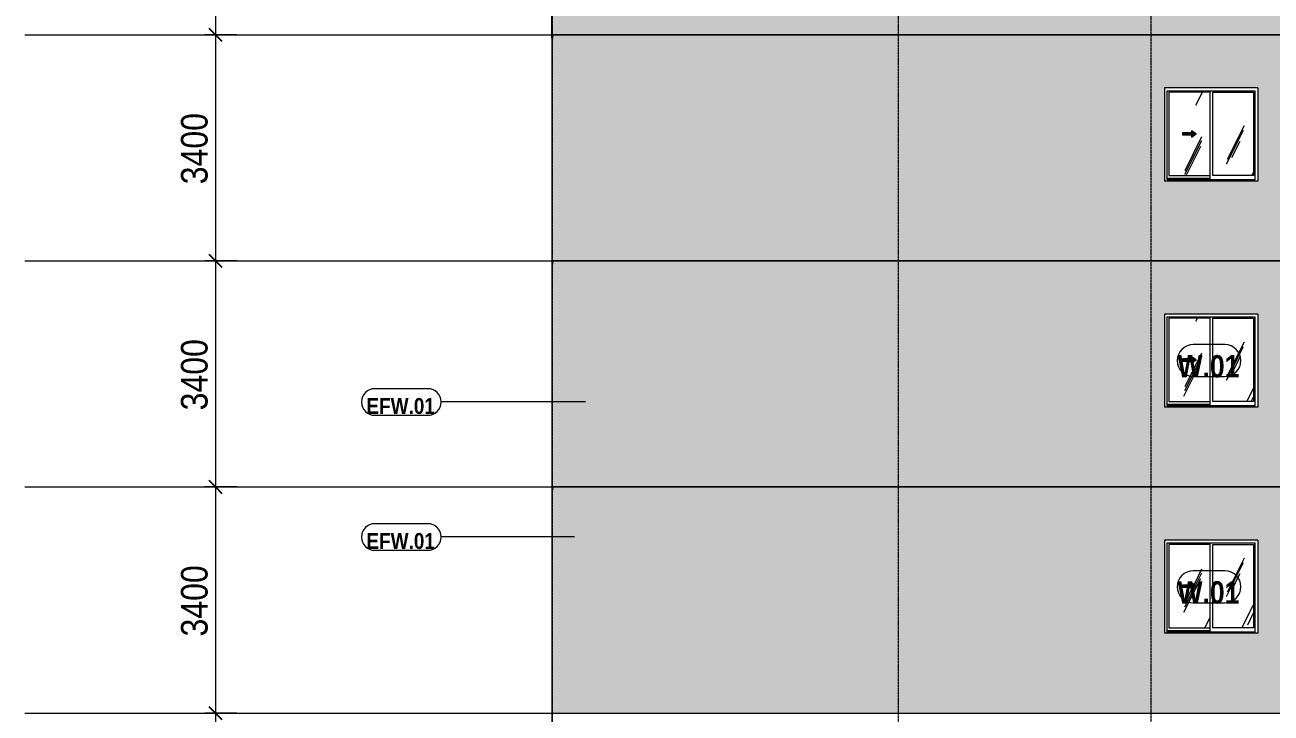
# Model space of a CAD drawing. Header units: millimetres. Extents: x -134153 to 99383, y -5233 to 35400.
# Drawn here: x -12769 to 5959, y 5600 to 15948 of the extents above; entities that cross this region are included whole.
import ezdxf

# ---------------------------------------------------------------- set-up
doc = ezdxf.new("R2010")
doc.units = ezdxf.units.MM
for name, pattern in [('1 NÉT CALL OUT', [6, 3, -3]), ('Centre', [31.75, 6.35, -4.7625, 15.875, -4.7625]), ('Grid Line', [22.225, 12.7, -3.175, 3.175, -3.175])]:
    doc.linetypes.add(name, pattern=pattern)
for name, color, linetype, lineweight in [('A-ANNO-DIMS', 211, 'Continuous', 9), ('A-ANNO-DIMS-160', 211, 'Continuous', 9), ('A-DETL-GENF', 92, 'Continuous', 9), ('A-DETL-GENF-1', 92, '1 NÉT CALL OUT', 9), ('A-FLOR-LEVL-2', 51, 'Centre', 9), ('A-GLAZ', 151, 'Continuous', 9), ('A-GLAZ-3', 7, '1 NÉT CALL OUT', 9), ('A-GLAZ-IDEN', 152, 'Continuous', 9), ('A-WALL', 113, 'Continuous', 9), ('A-WALL-IDEN', 211, 'Continuous', 9), ('A-WALL-PATT-2', 111, 'Continuous', 5), ('S-GRID-1', 1, 'Grid Line', 9)]:
    doc.layers.add(name, color=color, linetype=linetype, lineweight=lineweight)
doc.styles.add('Arial_B', font='arialbd_0.ttf', dxfattribs={"width": 0.85, "height": 240})
doc.styles.add('Arial_B_1', font='arialbd_0.ttf', dxfattribs={"width": 0.85, "height": 336})
doc.styles.add('UTM Avo', font='UTM Avo.ttf', dxfattribs={"width": 0.9, "height": 400})
doc.dimstyles.new('1_Dim_chi_tiet_2_5', dxfattribs={"dimscale": 304.8, "dimtxt": 399.720379, "dimasz": 0.629921, "dimexe": 0.524934, "dimexo": 0.0625, "dimgap": 0.052493, "dimtad": 1, "dimdec": 0, "dimrnd": 5, "dimzin": 0, "dimdsep": 46, "dimtxsty": 'UTM Avo', "dimblk1": 'OBLIQUE', "dimblk2": 'OBLIQUE', "dimsah": 1, "dimcen": 0.09, "dimdle": 0.524934, "dimazin": 0, "dimtfac": 1, "dimtdec": 4, "dimtix": 1, "dimtmove": 0, "dimatfit": 3, "dimfxl": 1.049869, "dimfxlon": 1, "dimtvp": 1, "dimtolj": 1, "dimtzin": 0, "dimarcsym": 2})
pattern_1 = [(63.435, (84482.24, 111.3), (-0.002, 1625.6), [567.96, -3066.99]), (63.435, (82856.64, 111.3), (-0.002, 1625.6), [567.96, -3066.99]), (63.435, (85260.4, 425.35), (-0.002, 1625.6), [567.96, -3066.99]), (63.435, (83634.8, 425.35), (-0.002, 1625.6), [567.96, -3066.99]), (63.435, (85142.64, 314.5), (-0.002, 1625.6), [567.96, -3066.99]), (63.435, (83517.04, 314.5), (-0.002, 1625.6), [567.96, -3066.99]), (63.435, (85022.6, 949.4), (-0.002, 1625.6), [276.055, -3358.896]), (63.435, (83397, 949.4), (-0.002, 1625.6), [276.055, -3358.896]), (63.435, (84944.06, 851.15), (-0.002, 1625.6), [567.96, -3066.99]), (63.435, (83318.46, 851.15), (-0.002, 1625.6), [567.96, -3066.99]), (63.435, (84957.9, 921.7), (-0.002, 1625.6), [567.96, -3066.99]), (63.435, (83332.3, 921.7), (-0.002, 1625.6), [567.96, -3066.99]), (63.435, (84302.1, 612.2), (-0.002, 1625.6), [567.96, -3066.99]), (63.435, (82676.5, 612.2), (-0.002, 1625.6), [567.96, -3066.99]), (63.435, (84315.9, 695.35), (-0.002, 1625.6), [567.96, -3066.99]), (63.435, (82690.3, 695.35), (-0.002, 1625.6), [567.96, -3066.99]), (63.435, (84319.65, 755.3), (-0.002, 1625.6), [567.96, -3066.99]), (63.435, (82694.05, 755.3), (-0.002, 1625.6), [567.96, -3066.99])]

# ---------------------------------------------------------------- blocks, each defined once
blk = doc.blocks.new('1_FAMILY RVT - W01-WxH 1400x1400xmm-V297-TKCS_MẶT ĐỨNG HƯỚNG NAM')
at = {"layer": 'A-DETL-GENF-1'}
blk.add_hatch(color=256, dxfattribs=at).paths.add_polyline_path([(43257, 7462), (43325, 7510), (43257, 7557), (43257, 7526), (43122, 7526), (43122, 7493), (43257, 7493)])
at = {"layer": 'A-GLAZ'}
h = blk.add_hatch(dxfattribs=at)
h.set_pattern_fill('FP_30', color=256, style=0, pattern_type=2)
h.set_pattern_definition(pattern_1)
h.paths.add_polyline_path([(43530, 6883), (43530, 8136), (42916, 8136), (42916, 6883)])
h.paths.add_polyline_path([(43257, 7462), (43257, 7493), (43122, 7493), (43122, 7526), (43257, 7526), (43257, 7557), (43325, 7510), (43301, 7493)])
h = blk.add_hatch(dxfattribs=at)
h.set_pattern_fill('FP_30', color=256, style=0, pattern_type=2)
h.set_pattern_definition(pattern_1)
h.paths.add_polyline_path([(44189, 6883), (44189, 8136), (43575, 8136), (43575, 6883), (44099, 6883)])
at = {"layer": 'A-DETL-GENF'}
for p, q in [((43122, 7526), (43122, 7493)), ((43122, 7526), (43257, 7526)), ((43257, 7526), (43122, 7526)), ((43122, 7526), (43122, 7493)), ((43122, 7493), (43257, 7493)), ((43122, 7493), (43257, 7493)), ((43257, 7557), (43257, 7526)), ((43325, 7510), (43257, 7557)), ((43325, 7510), (43257, 7557)), ((43257, 7557), (43257, 7526)), ((43325, 7510), (43257, 7462)), ((43257, 7462), (43325, 7510)), ((43257, 7493), (43257, 7462)), ((43257, 7493), (43257, 7462))]:
    blk.add_line(p, q, dxfattribs=at)
at = {"layer": 'A-GLAZ'}
for p, q in [((44253, 8200), (42853, 8200)), ((42853, 8200), (42853, 6800)), ((42893, 8159), (44212, 8159)), ((42893, 6819), (42893, 8159)), ((42916, 8136), (42916, 6883)), ((43530, 8136), (42916, 8136)), ((43530, 8159), (43530, 6819)), ((43575, 6883), (43575, 8136)), ((43575, 8136), (44189, 8136)), ((44189, 8136), (44189, 6883)), ((44212, 6819), (44212, 8159)), ((44253, 8200), (44253, 6800)), ((44253, 6800), (42853, 6800)), ((43530, 6838), (42893, 6838)), ((43530, 6838), (42893, 6838)), ((44212, 6819), (42893, 6819)), ((42916, 6883), (43530, 6883)), ((44189, 6883), (43575, 6883))]:
    blk.add_line(p, q, dxfattribs=at)
blk = doc.blocks.new('1_FAMILY RVT - W01-WxH 1400x1400xmm-V298-TKCS_MẶT ĐỨNG HƯỚNG NAM')
at = {"layer": 'A-DETL-GENF-1'}
blk.add_hatch(color=256, dxfattribs=at).paths.add_polyline_path([(43257, 10862), (43325, 10910), (43257, 10957), (43257, 10926), (43122, 10926), (43122, 10893), (43257, 10893)])
at = {"layer": 'A-GLAZ'}
h = blk.add_hatch(dxfattribs=at)
h.set_pattern_fill('FP_30', color=256, style=0, pattern_type=2)
h.set_pattern_definition(pattern_1)
h.paths.add_polyline_path([(43530, 10283), (43530, 11537), (42916, 11537), (42916, 10283)])
h.paths.add_polyline_path([(43257, 10862), (43257, 10893), (43122, 10893), (43122, 10926), (43257, 10926), (43257, 10957), (43325, 10910), (43301, 10893)])
h = blk.add_hatch(dxfattribs=at)
h.set_pattern_fill('FP_30', color=256, style=0, pattern_type=2)
h.set_pattern_definition(pattern_1)
h.paths.add_polyline_path([(44189, 10283), (44189, 11537), (43575, 11537), (43575, 10283), (44099, 10283)])
at = {"layer": 'A-DETL-GENF'}
for p, q in [((43122, 10926), (43122, 10893)), ((43122, 10926), (43257, 10926)), ((43257, 10926), (43122, 10926)), ((43122, 10926), (43122, 10893)), ((43122, 10893), (43257, 10893)), ((43122, 10893), (43257, 10893)), ((43257, 10957), (43257, 10926)), ((43325, 10910), (43257, 10957)), ((43325, 10910), (43257, 10957)), ((43257, 10957), (43257, 10926)), ((43325, 10910), (43257, 10862)), ((43257, 10862), (43325, 10910)), ((43257, 10893), (43257, 10862)), ((43257, 10893), (43257, 10862))]:
    blk.add_line(p, q, dxfattribs=at)
at = {"layer": 'A-GLAZ'}
for p, q in [((44253, 11600), (42853, 11600)), ((42853, 11600), (42853, 10200)), ((42893, 11559), (44212, 11559)), ((42893, 10219), (42893, 11559)), ((42916, 11537), (42916, 10283)), ((43530, 11537), (42916, 11537)), ((43530, 11559), (43530, 10219)), ((43575, 10283), (43575, 11537)), ((43575, 11537), (44189, 11537)), ((44189, 11537), (44189, 10283)), ((44212, 10219), (44212, 11559)), ((44253, 11600), (44253, 10200)), ((44253, 10200), (42853, 10200)), ((43530, 10238), (42893, 10238)), ((43530, 10238), (42893, 10238)), ((44212, 10219), (42893, 10219)), ((42916, 10283), (43530, 10283)), ((44189, 10283), (43575, 10283))]:
    blk.add_line(p, q, dxfattribs=at)
blk = doc.blocks.new('1_FAMILY RVT - W01-WxH 1400x1400xmm-V391-TKCS_MẶT ĐỨNG HƯỚNG NAM')
at = {"layer": 'A-DETL-GENF-1'}
blk.add_hatch(color=256, dxfattribs=at).paths.add_polyline_path([(43257, 14262), (43325, 14310), (43257, 14357), (43257, 14326), (43122, 14326), (43122, 14293), (43257, 14293)])
at = {"layer": 'A-GLAZ'}
h = blk.add_hatch(dxfattribs=at)
h.set_pattern_fill('FP_30', color=256, style=0, pattern_type=2)
h.set_pattern_definition(pattern_1)
h.paths.add_polyline_path([(43530, 13683), (43530, 14937), (42916, 14937), (42916, 13683)])
h.paths.add_polyline_path([(43257, 14262), (43257, 14293), (43122, 14293), (43122, 14326), (43257, 14326), (43257, 14357), (43325, 14310), (43301, 14293)])
h = blk.add_hatch(dxfattribs=at)
h.set_pattern_fill('FP_30', color=256, style=0, pattern_type=2)
h.set_pattern_definition(pattern_1)
h.paths.add_polyline_path([(43575, 13683), (44189, 13683), (44189, 14937), (43575, 14937), (43575, 14243)])
at = {"layer": 'A-DETL-GENF'}
for p, q in [((43122, 14326), (43122, 14293)), ((43122, 14326), (43257, 14326)), ((43257, 14326), (43122, 14326)), ((43122, 14326), (43122, 14293)), ((43122, 14293), (43257, 14293)), ((43122, 14293), (43257, 14293)), ((43257, 14357), (43257, 14326)), ((43325, 14310), (43257, 14357)), ((43325, 14310), (43257, 14357)), ((43257, 14357), (43257, 14326)), ((43325, 14310), (43257, 14262)), ((43257, 14262), (43325, 14310)), ((43257, 14293), (43257, 14262)), ((43257, 14293), (43257, 14262))]:
    blk.add_line(p, q, dxfattribs=at)
at = {"layer": 'A-GLAZ'}
for p, q in [((44253, 15000), (42853, 15000)), ((42853, 15000), (42853, 13600)), ((44253, 15000), (44253, 13600)), ((42893, 14959), (44212, 14959)), ((42893, 13619), (42893, 14959)), ((42916, 14937), (42916, 13683)), ((43530, 14937), (42916, 14937)), ((43530, 14959), (43530, 13619)), ((43575, 13683), (43575, 14937)), ((43575, 14937), (44189, 14937)), ((44189, 14937), (44189, 13683)), ((44212, 13619), (44212, 14959)), ((42916, 13683), (43530, 13683)), ((44189, 13683), (43575, 13683)), ((44253, 13600), (42853, 13600)), ((43530, 13638), (42893, 13638)), ((43530, 13638), (42893, 13638)), ((44212, 13619), (42893, 13619))]:
    blk.add_line(p, q, dxfattribs=at)
blk = doc.blocks.new('SSA-WINDOW TAG - 10-2062020-TKCS_MẶT ĐỨNG HƯỚNG NAM')
at = {"layer": 'A-GLAZ-IDEN'}
for p, q in [((43760.064287, 11140), (43282.564287, 11140)), ((43282.564287, 10660), (43760.064287, 10660))]:
    blk.add_line(p, q, dxfattribs=at)
for centre, start, end in [((43282.564287, 10900), 90, 270), ((43760.064287, 10900), 270, 90)]:
    blk.add_arc(centre, 240, start, end, dxfattribs=at)
blk = doc.blocks.new('DIMBLOCK117-TKCS_MẶT ĐỨNG HƯỚNG NAM')
at = {"layer": 'A-ANNO-DIMS-160', "lineweight": 25}
for p, q in [((-9905, 19200), (-10001, 19296)), ((-9905, 19200), (-9809, 19104)), ((-9905, 15800), (-10001, 15896)), ((-9905, 15800), (-9809, 15704))]:
    blk.add_line(p, q, dxfattribs=at)
at = {"layer": 'A-ANNO-DIMS-160'}
for p, q in [((-9585, 19200), (-10065, 19200)), ((-9905, 19200), (-9905, 15800)), ((-9905, 19200), (-9585, 19200)), ((-9585, 15800), (-10065, 15800)), ((-9905, 15800), (-9585, 15800))]:
    blk.add_line(p, q, dxfattribs=at)
at = {"layer": 'A-ANNO-DIMS-160', "color": 0, "insert": (-10424, 16952), "char_height": 400, "width": 1314.64, "attachment_point": 1, "rotation": 90, "line_spacing_factor": 1.110334, "style": 'UTM Avo'}
blk.add_mtext('3400', dxfattribs=at)
blk = doc.blocks.new('_Oblique')
at = {"color": 0, "linetype": 'ByBlock', "lineweight": -2}
blk.add_line((-0.5, -0.5), (0.5, 0.5), dxfattribs=at)
blk = doc.blocks.new('DIMBLOCK118-TKCS_MẶT ĐỨNG HƯỚNG NAM')
at = {"layer": 'A-ANNO-DIMS-160'}
for p, q in [((-9585, 15800), (-10065, 15800)), ((-9905, 15800), (-9905, 12400)), ((-9905, 15800), (-9585, 15800)), ((-9585, 12400), (-10065, 12400)), ((-9905, 12400), (-9585, 12400))]:
    blk.add_line(p, q, dxfattribs=at)
at = {"layer": 'A-ANNO-DIMS-160', "lineweight": 25}
for p, q in [((-9905, 15800), (-10001, 15896)), ((-9905, 15800), (-9809, 15704)), ((-9905, 12400), (-10001, 12496)), ((-9905, 12400), (-9809, 12304))]:
    blk.add_line(p, q, dxfattribs=at)
at = {"layer": 'A-ANNO-DIMS-160', "color": 0, "insert": (-10424, 13552), "char_height": 400, "width": 1314.64, "attachment_point": 1, "rotation": 90, "line_spacing_factor": 1.110334, "style": 'UTM Avo'}
blk.add_mtext('3400', dxfattribs=at)
blk = doc.blocks.new('DIMBLOCK119-TKCS_MẶT ĐỨNG HƯỚNG NAM')
at = {"layer": 'A-ANNO-DIMS-160'}
for p, q in [((-9585, 12400), (-10065, 12400)), ((-9905, 12400), (-9905, 9000)), ((-9905, 12400), (-9585, 12400)), ((-9585, 9000), (-10065, 9000)), ((-9905, 9000), (-9585, 9000))]:
    blk.add_line(p, q, dxfattribs=at)
at = {"layer": 'A-ANNO-DIMS-160', "lineweight": 25}
for p, q in [((-9905, 12400), (-10001, 12496)), ((-9905, 12400), (-9809, 12304)), ((-9905, 9000), (-10001, 9096)), ((-9905, 9000), (-9809, 8904))]:
    blk.add_line(p, q, dxfattribs=at)
at = {"layer": 'A-ANNO-DIMS-160', "color": 0, "insert": (-10424, 10152), "char_height": 400, "width": 1314.64, "attachment_point": 1, "rotation": 90, "line_spacing_factor": 1.110334, "style": 'UTM Avo'}
blk.add_mtext('3400', dxfattribs=at)
blk = doc.blocks.new('DIMBLOCK120-TKCS_MẶT ĐỨNG HƯỚNG NAM')
at = {"layer": 'A-ANNO-DIMS-160'}
for p, q in [((-9585, 9000), (-10065, 9000)), ((-9905, 9000), (-9905, 5600)), ((-9905, 9000), (-9585, 9000)), ((-9585, 5600), (-10065, 5600)), ((-9905, 5600), (-9585, 5600))]:
    blk.add_line(p, q, dxfattribs=at)
at = {"layer": 'A-ANNO-DIMS-160', "lineweight": 25}
for p, q in [((-9905, 9000), (-10001, 9096)), ((-9905, 9000), (-9809, 8904)), ((-9905, 5600), (-10001, 5696)), ((-9905, 5600), (-9809, 5504))]:
    blk.add_line(p, q, dxfattribs=at)
at = {"layer": 'A-ANNO-DIMS-160', "color": 0, "insert": (-10424, 6752), "char_height": 400, "width": 1314.64, "attachment_point": 1, "rotation": 90, "line_spacing_factor": 1.110334, "style": 'UTM Avo'}
blk.add_mtext('3400', dxfattribs=at)
blk = doc.blocks.new('DIMBLOCK121-TKCS_MẶT ĐỨNG HƯỚNG NAM')
at = {"layer": 'A-ANNO-DIMS-160', "lineweight": 25}
for p, q in [((-9905, 5600), (-10001, 5696)), ((-9905, 5600), (-9809, 5504)), ((-9905, 2200), (-10001, 2296)), ((-9905, 2200), (-9809, 2104))]:
    blk.add_line(p, q, dxfattribs=at)
at = {"layer": 'A-ANNO-DIMS-160'}
for p, q in [((-9585, 5600), (-10065, 5600)), ((-9905, 5600), (-9905, 2200)), ((-9905, 5600), (-9585, 5600)), ((-9585, 2200), (-10065, 2200)), ((-9905, 2200), (-9585, 2200))]:
    blk.add_line(p, q, dxfattribs=at)
at = {"layer": 'A-ANNO-DIMS-160', "color": 0, "insert": (-10424, 3352), "char_height": 400, "width": 1314.64, "attachment_point": 1, "rotation": 90, "line_spacing_factor": 1.110334, "style": 'UTM Avo'}
blk.add_mtext('3400', dxfattribs=at)
blk = doc.blocks.new('CTL_WALL TAG NO MARK - 10-2062273-TKCS_MẶT ĐỨNG HƯỚNG NAM')
at = {"layer": 'A-WALL-IDEN'}
for p, q in [((31780, 30252), (30983, 30252)), ((30983, 29852), (31780, 29852))]:
    blk.add_line(p, q, dxfattribs=at)
for centre, start, end in [((30983, 30052), 90, 270), ((31780, 30052), 270, 90)]:
    blk.add_arc(centre, 200, start, end, dxfattribs=at)

msp = doc.modelspace()

# ---------------------------------------------------------------- hatches: boundary and pattern name
at = {"layer": 'A-WALL-PATT-2'}
h = msp.add_hatch(color=256, dxfattribs=at)
h.paths.add_polyline_path([(4018.2, 15800), (6308.9, 15800), (6308.9, 19200), (-4841.1, 19200), (-4841.1, 15800)])
h.paths.add_polyline_path([(5604.8, 17000), (4358.9, 17000), (4358.9, 18400), (5758.9, 18400), (5758.9, 17000), (5717.9, 17000)])
h = msp.add_hatch(color=256, dxfattribs=at)
h.paths.add_polyline_path([(-4841.1, 12400), (6308.9, 12400), (6308.9, 15800), (-4841.1, 15800), (-4841.1, 15750)])
h.paths.add_polyline_path([(5717.9, 13600), (4358.9, 13600), (4358.9, 15000), (5758.9, 15000), (5758.9, 13600)])
h = msp.add_hatch(color=256, dxfattribs=at)
h.paths.add_polyline_path([(4018.2, 9000), (6308.9, 9000), (6308.9, 12400), (-4841.1, 12400), (-4841.1, 9000)])
h.paths.add_polyline_path([(4399.8, 10200), (4358.9, 10200), (4358.9, 11600), (5758.9, 11600), (5758.9, 10200), (5604.8, 10200)])
h = msp.add_hatch(color=256, dxfattribs=at)
h.paths.add_polyline_path([(-4841.1, 5600), (6308.9, 5600), (6308.9, 9000), (-4841.1, 9000), (-4841.1, 7617.5)])
h.paths.add_polyline_path([(5604.8, 6800), (4358.9, 6800), (4358.9, 8200), (5758.9, 8200), (5758.9, 6800), (5717.9, 6800)])

# ---------------------------------------------------------------- linework, layer by layer
at = {"layer": 'A-FLOR-LEVL-2'}
for p, q in [((-12769.4, 15800), (95658.9, 15800)), ((-12769.4, 12400), (95658.9, 12400)), ((-12769.4, 9000), (95658.9, 9000)), ((-12769.4, 5600), (95658.9, 5600))]:
    msp.add_line(p, q, dxfattribs=at)
at = {"layer": 'A-WALL'}
for p, q in [((-4851.1, 15750), (-4851.1, 29350)), ((-4851.1, 15750), (-4851.1, 4700)), ((-4841.1, 15750), (-4851.1, 15750)), ((-4851.1, 15750), (-4841.1, 15750)), ((-4841.1, 15800), (6318.9, 15800)), ((6318.9, 15800), (-4841.1, 15800)), ((-4841.1, 15800), (-4841.1, 15750)), ((6318.9, 12400), (-4841.1, 12400)), ((-4841.1, 12400), (6318.9, 12400)), ((-4841.1, 12400), (-4841.1, 12350)), ((-4851.1, 12350), (-4841.1, 12350)), ((-4841.1, 12350), (-4851.1, 12350)), ((6318.9, 9000), (-4841.1, 9000)), ((-4841.1, 9000), (-4841.1, 8950)), ((-4851.1, 8950), (-4841.1, 8950))]:
    msp.add_line(p, q, dxfattribs=at)
at = {"layer": 'A-WALL-IDEN'}
for p, q in [((-4346.6, 10279.5), (-6513.6, 10277.9)), ((-4507.7, 8249.5), (-6513.6, 8247.9))]:
    msp.add_line(p, q, dxfattribs=at)
at = {"layer": 'S-GRID-1'}
for p, q in [((-4841.1, 856.3), (-4841.1, 30285.9)), ((358.9, 856.3), (358.9, 30285.9)), ((4158.9, 856.3), (4158.9, 30285.9))]:
    msp.add_line(p, q, dxfattribs=at)

# ---------------------------------------------------------------- block references
at = {"layer": 'A-GLAZ-3'}
for name in ['1_FAMILY RVT - W01-WxH 1400x1400xmm-V391-TKCS_MẶT ĐỨNG HƯỚNG NAM', '1_FAMILY RVT - W01-WxH 1400x1400xmm-V298-TKCS_MẶT ĐỨNG HƯỚNG NAM', '1_FAMILY RVT - W01-WxH 1400x1400xmm-V297-TKCS_MẶT ĐỨNG HƯỚNG NAM']:
    msp.add_blockref(name, (-38493.7, 0), dxfattribs=at)
at = {"layer": 'A-GLAZ-IDEN'}
for p in [(-38493.7, 0), (-38493.7, -3400)]:
    msp.add_blockref('SSA-WINDOW TAG - 10-2062020-TKCS_MẶT ĐỨNG HƯỚNG NAM', p, dxfattribs=at)
at = {"layer": 'A-WALL-IDEN'}
for p in [(-38493.7, -19774.2), (-38493.7, -21804.2)]:
    msp.add_blockref('CTL_WALL TAG NO MARK - 10-2062273-TKCS_MẶT ĐỨNG HƯỚNG NAM', p, dxfattribs=at)

# ---------------------------------------------------------------- texts
at = {"layer": 'A-GLAZ-IDEN', "char_height": 336, "width": 962.88, "attachment_point": 5, "line_spacing_factor": 0.936439, "style": 'Arial_B_1'}
for insert in [(5017.6, 10812.7), (5017.6, 7412.7)]:
    msp.add_mtext('\\pt6.80064,13.60128,20.39856,27.1992,33.99984,40.80048,47.60112,54.3984,61.19904,67.99968,74.80032,81.60096,88.4016,95.19888,101.99952,108.80016,115.6008,122.40144,129.19872,135.99936,142.8,149.60064,156.40128,163.19856,169.9992,176.79984,183.60048,190.40112,197.1984,203.99904,210.79968,217.60032;W.01', dxfattribs=dict(at, insert=insert))
at = {"layer": 'A-WALL-IDEN', "char_height": 240, "width": 1062.16, "attachment_point": 5, "line_spacing_factor": 0.936439, "style": 'Arial_B'}
for insert in [(-7122.3, 10216), (-7122.3, 8186)]:
    msp.add_mtext('\\pt6.7992,13.6008,20.4,27.1992,34.0008,40.8,47.5992,54.4008,61.2,67.9992,74.8008,81.6,88.3992,95.2008,102,108.7992,115.6008,122.4,129.1992,136.0008,142.8,149.5992,156.4008,163.2,169.9992,176.8008,183.6,190.3992,197.2008,204,210.7992,217.6008;EFW.01', dxfattribs=dict(at, insert=insert))

# ---------------------------------------------------------------- dimensions: what is measured, and where the dimension line sits
at = {"layer": 'A-ANNO-DIMS'}
for base, p1, p2, picture, middle in [((-9904.8, 15800), (-9584.8, 19200), (-9584.8, 15800), 'DIMBLOCK117-TKCS_MẶT ĐỨNG HƯỚNG NAM', (-10127.8, 17500)), ((-9904.8, 12400), (-9584.8, 15800), (-9584.8, 12400), 'DIMBLOCK118-TKCS_MẶT ĐỨNG HƯỚNG NAM', (-10127.8, 14100)), ((-9904.8, 9000), (-9584.8, 12400), (-9584.8, 9000), 'DIMBLOCK119-TKCS_MẶT ĐỨNG HƯỚNG NAM', (-10127.8, 10700)), ((-9904.8, 5600), (-9584.8, 9000), (-9584.8, 5600), 'DIMBLOCK120-TKCS_MẶT ĐỨNG HƯỚNG NAM', (-10127.8, 7300)), ((-9904.8, 2200), (-9584.8, 5600), (-9584.8, 2200), 'DIMBLOCK121-TKCS_MẶT ĐỨNG HƯỚNG NAM', (-10127.8, 3900))]:
    dim = msp.add_linear_dim(base=base, p1=p1, p2=p2, angle=90, dimstyle='1_Dim_chi_tiet_2_5', override={"dimpost": '<>', "dimfxl": 3400}, dxfattribs=at)
    dim.commit()
    dim.dimension.update_dxf_attribs({"geometry": picture, "text_midpoint": middle})

doc.saveas('drawing.dxf')
